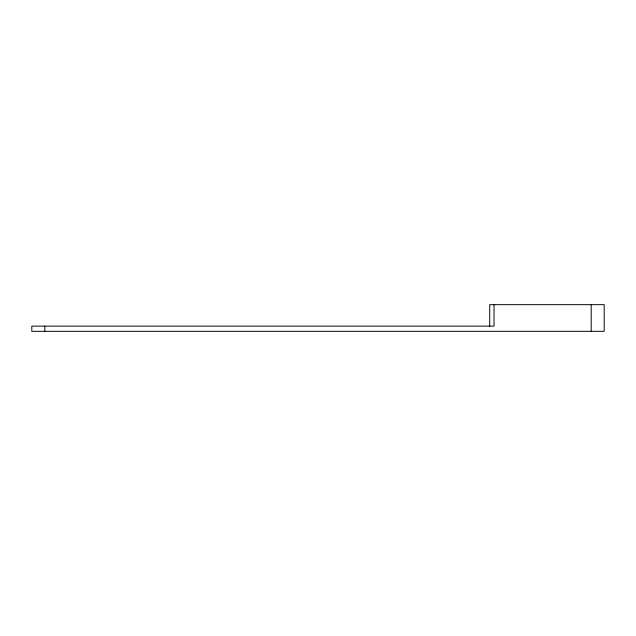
<?xml version="1.0" encoding="UTF-8"?>
<svg xmlns="http://www.w3.org/2000/svg" width="636" height="636" viewBox="0 0 636 636"><rect width="100%" height="100%" fill="white"/><g stroke="black" fill="none" stroke-linecap="round" stroke-linejoin="round"><path stroke-width="0.95" d="M591.194 304.668L591.194 331.332M494.021 304.668L494.021 326.133L31.8 326.133L31.8 331.332L604.2 331.332L604.2 304.668L489.72 304.668L489.72 326.133M44.806 326.133L44.806 331.332"/></g></svg>
